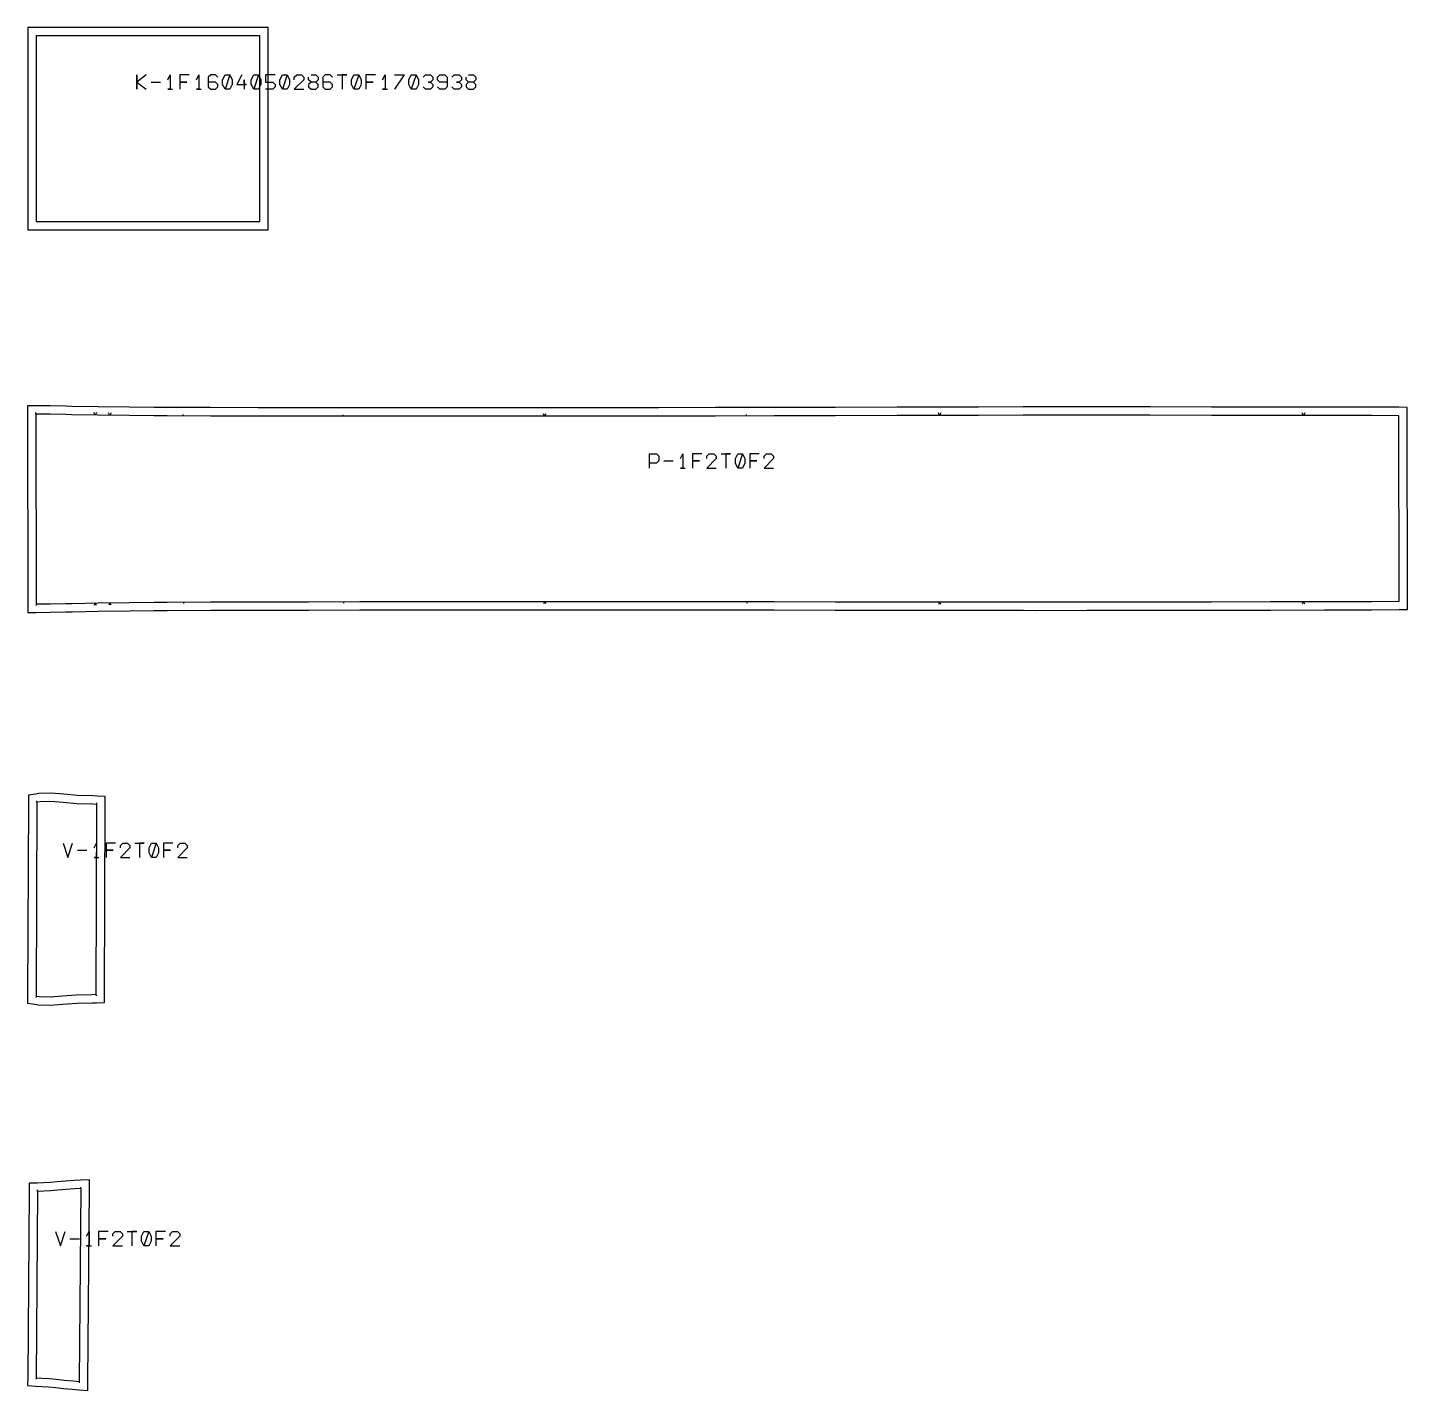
# Model space of a CAD drawing. Header units: metres. Extents: x -13 to 17753, y -154 to 3845.
# Drawn here: x 15976 to 17627, y -16 to 1615 of the extents above; entities that cross this region are included whole.
import ezdxf

# ---------------------------------------------------------------- set-up
doc = ezdxf.new("R2010")
doc.units = ezdxf.units.M

msp = doc.modelspace()

# ---------------------------------------------------------------- linework, layer by layer
at = {"layer": 'Marge'}
for points in [[(15986.17, 1372.531), (16253.804, 1372.531), (16263.804, 1372.531), (16263.804, 1382.531), (16263.804, 1604.531), (16263.804, 1614.531), (16253.804, 1614.531), (15986.17, 1614.531), (15976.17, 1614.531), (15976.17, 1604.531), (15976.17, 1382.531), (15976.17, 1372.531)], [(15986.291, 915.073), (16003.308, 915.277), (16021.959, 915.716), (16029.245, 915.797), (16060.509, 916.413), (16098.229, 916.968), (16127.465, 917.317), (16143.191, 917.366), (16194.971, 917.518), (16252.058, 917.67), (16312.329, 917.814), (16373.593, 917.943), (16434.227, 918.049), (16493.405, 918.127), (16551.386, 918.172), (16609.117, 918.183), (16668.361, 918.155), (16731.414, 918.093), (16798.875, 918.01), (16869.502, 917.911), (16942.437, 917.799), (17016.452, 917.688), (17091.521, 917.585), (17114.086, 917.555), (17167.508, 917.484), (17183.414, 917.461), (17243.645, 917.537), (17319.172, 917.637), (17392.847, 917.745), (17463.211, 917.871), (17528.059, 918.011), (17584.546, 918.167), (17617.104, 918.321), (17627.061, 918.368), (17627.057, 928.325), (17626.963, 1150.318), (17626.959, 1160.275), (17617.002, 1160.314), (17584.443, 1160.44), (17527.956, 1160.548), (17463.108, 1160.633), (17392.744, 1160.699), (17319.069, 1160.745), (17243.542, 1160.78), (17183.311, 1160.805), (17167.405, 1160.769), (17113.983, 1160.652), (17091.418, 1160.603), (17016.349, 1160.437), (16942.334, 1160.262), (16869.399, 1160.088), (16798.773, 1159.93), (16731.311, 1159.79), (16668.259, 1159.675), (16609.014, 1159.596), (16551.284, 1159.558), (16493.303, 1159.554), (16434.124, 1159.582), (16373.49, 1159.636), (16312.226, 1159.712), (16251.955, 1159.806), (16194.868, 1159.909), (16143.088, 1160.017), (16127.362, 1160.053), (16098.126, 1160.377), (16060.405, 1160.9), (16029.141, 1161.489), (16021.854, 1161.565), (16003.204, 1161.988), (15986.186, 1162.177), (15976.071, 1162.289), (15976.075, 1152.173), (15976.171, 925.068), (15976.176, 914.952)], [(15984.56, 446.262), (15988.57, 445.616), (16002.867, 445.192), (16018.404, 446.294), (16034.906, 447.494), (16053.392, 448.005), (16058.389, 448.169), (16068.024, 448.487), (16068.06, 458.127), (16068.889, 685.231), (16068.924, 694.872), (16059.291, 695.259), (16054.296, 695.46), (16035.814, 696.107), (16019.321, 697.427), (16003.792, 698.642), (15989.493, 698.323), (15985.478, 697.706), (15977.028, 696.407), (15976.997, 687.858), (15976.151, 456.171), (15976.119, 447.622)], [(15985.637, -10.448), (15993.156, -10.846), (16000.976, -11.41), (16009.371, -12.291), (16019.011, -13.242), (16029.482, -14.32), (16037.409, -14.873), (16048.009, -15.612), (16048.097, -4.98), (16050.02, 225.726), (16050.109, 236.328), (16039.527, 235.797), (16031.606, 235.401), (16021.118, 234.543), (16011.467, 233.794), (16003.046, 233.091), (15995.21, 232.683), (15987.686, 232.428), (15978.104, 232.104), (15978.024, 222.517), (15976.166, -0.378), (15976.087, -9.942)]]:
    msp.add_lwpolyline(points, close=True, dxfattribs=at)
at = {"layer": 'Patron'}
for points in [[(15986.17, 1382.531), (16253.804, 1382.531), (16253.804, 1604.531), (15986.17, 1604.531)], [(15986.171, 925.072), (16003.189, 925.276), (16021.723, 925.713), (16029.132, 925.797), (16060.312, 926.411), (16098.082, 926.967), (16127.346, 927.316), (16143.16, 927.366), (16194.941, 927.518), (16252.031, 927.67), (16312.305, 927.814), (16373.572, 927.943), (16434.209, 928.049), (16493.392, 928.127), (16551.379, 928.172), (16609.115, 928.183), (16668.366, 928.155), (16731.424, 928.093), (16798.888, 928.01), (16869.516, 927.911), (16942.453, 927.799), (17016.468, 927.688), (17091.535, 927.585), (17114.1, 927.555), (17167.521, 927.484), (17183.428, 927.461), (17243.632, 927.537), (17319.159, 927.637), (17392.832, 927.745), (17463.193, 927.871), (17528.038, 928.011), (17584.518, 928.167), (17617.057, 928.321), (17616.963, 1150.314), (17584.424, 1150.44), (17527.943, 1150.548), (17463.099, 1150.633), (17392.738, 1150.699), (17319.065, 1150.745), (17243.538, 1150.78), (17183.334, 1150.805), (17167.426, 1150.769), (17114.005, 1150.652), (17091.44, 1150.603), (17016.373, 1150.437), (16942.358, 1150.263), (16869.422, 1150.088), (16798.793, 1149.93), (16731.329, 1149.79), (16668.272, 1149.675), (16609.021, 1149.596), (16551.285, 1149.558), (16493.298, 1149.554), (16434.115, 1149.582), (16373.478, 1149.636), (16312.211, 1149.712), (16251.937, 1149.806), (16194.847, 1149.909), (16143.065, 1150.017), (16127.251, 1150.053), (16097.987, 1150.378), (16060.217, 1150.902), (16029.036, 1151.49), (16021.627, 1151.567), (16003.092, 1151.988), (15986.075, 1152.178)], [(15986.151, 456.135), (15990.161, 455.489), (16003.098, 455.189), (16017.667, 456.267), (16034.181, 457.467), (16053.11, 458.001), (16058.06, 458.164), (16058.889, 685.268), (16053.941, 685.467), (16035.016, 686.139), (16018.511, 687.46), (16003.95, 688.644), (15991.011, 688.439), (15986.997, 687.822)], [(15986.166, -0.462), (15993.685, -0.86), (16001.693, -1.435), (16010.409, -2.345), (16019.992, -3.29), (16030.506, -4.372), (16038.098, -4.896), (16040.021, 225.81), (16032.421, 225.434), (16021.891, 224.573), (16012.294, 223.828), (16003.564, 223.104), (15995.548, 222.688), (15988.024, 222.434)]]:
    msp.add_lwpolyline(points, close=True, dxfattribs=at)
at = {"layer": 'Repers points'}
for p, q in [((15986.075, 1152.178), (15986.095, 1153.977)), ((16162.356, 1149.977), (16162.359, 1151.777)), ((16353.845, 1149.661), (16353.847, 1151.461)), ((16836.444, 1150.014), (16836.44, 1151.814)), ((15986.171, 925.072), (15986.193, 923.273)), ((16162.45, 927.423), (16162.455, 925.623)), ((16353.939, 927.902), (16353.943, 926.102)), ((16836.538, 927.958), (16836.535, 926.158)), ((15986.997, 687.822), (15986.723, 689.601)), ((16058.743, 685.273), (16058.816, 687.072)), ((15986.151, 456.135), (15985.864, 454.358)), ((16057.914, 458.159), (16057.973, 456.36)), ((15988.024, 222.434), (15987.963, 224.233)), ((16039.882, 225.803), (16039.793, 227.601)), ((15986.166, -0.462), (15986.071, -2.259)), ((16037.944, -4.886), (16037.82, -6.682))]:
    msp.add_line(p, q, dxfattribs=at)
at = {"layer": 'Repers suspente'}
for p, q in [((16056.871, 1150.965), (16055.428, 1153.993)), ((16058.427, 1153.936), (16056.871, 1150.965)), ((16074.473, 1150.704), (16073.015, 1153.725)), ((16076.015, 1153.683), (16074.473, 1150.704)), ((16594.707, 1149.587), (16593.205, 1152.586)), ((16596.205, 1152.588), (16594.707, 1149.587)), ((17067.339, 1150.55), (17065.833, 1153.546)), ((17068.833, 1153.553), (17067.339, 1150.55)), ((17502.699, 1150.581), (17501.203, 1153.583)), ((17504.203, 1153.579), (17502.699, 1150.581)), ((16056.966, 926.345), (16055.526, 923.316)), ((16058.525, 923.375), (16056.966, 926.345)), ((16074.568, 926.621), (16073.113, 923.599)), ((16076.112, 923.643), (16074.568, 926.621)), ((16594.801, 928.18), (16593.301, 925.18)), ((16596.301, 925.18), (16594.801, 928.18)), ((17067.434, 927.618), (17065.93, 924.62)), ((17068.93, 924.616), (17067.434, 927.618)), ((17502.793, 927.956), (17501.3, 924.953)), ((17504.3, 924.96), (17502.793, 927.956))]:
    msp.add_line(p, q, dxfattribs=at)
at = {"layer": 'Text'}
for p, q in [((16118.034, 1557.931), (16106.605, 1549.36)), ((16106.605, 1549.36), (16106.605, 1557.931)), ((16106.605, 1557.931), (16106.605, 1540.788)), ((16143.748, 1552.217), (16146.605, 1557.931)), ((16146.605, 1557.931), (16146.605, 1540.788)), ((16169.462, 1557.931), (16158.034, 1557.931)), ((16158.034, 1557.931), (16158.034, 1549.36)), ((16178.034, 1552.217), (16180.891, 1557.931)), ((16180.891, 1557.931), (16180.891, 1540.788)), ((16195.177, 1557.931), (16192.32, 1555.074)), ((16192.32, 1555.074), (16192.32, 1543.645)), ((16200.891, 1557.931), (16195.177, 1557.931)), ((16203.748, 1555.074), (16200.891, 1557.931)), ((16209.462, 1552.217), (16212.32, 1557.931)), ((16209.462, 1546.502), (16209.462, 1552.217)), ((16212.32, 1557.931), (16218.034, 1557.931)), ((16218.034, 1557.931), (16212.32, 1540.788)), ((16218.034, 1557.931), (16220.891, 1552.217)), ((16220.891, 1552.217), (16220.891, 1546.502)), ((16232.32, 1557.931), (16226.605, 1546.502)), ((16235.177, 1546.502), (16235.177, 1552.217)), ((16235.177, 1552.217), (16235.177, 1540.788)), ((16243.748, 1552.217), (16246.605, 1557.931)), ((16243.748, 1546.502), (16243.748, 1552.217)), ((16246.605, 1557.931), (16252.32, 1557.931)), ((16252.32, 1557.931), (16246.605, 1540.788)), ((16252.32, 1557.931), (16255.177, 1552.217)), ((16255.177, 1552.217), (16255.177, 1546.502)), ((16272.32, 1557.931), (16260.891, 1557.931)), ((16260.891, 1557.931), (16260.891, 1549.36)), ((16278.034, 1552.217), (16280.891, 1557.931)), ((16278.034, 1546.502), (16278.034, 1552.217)), ((16280.891, 1557.931), (16286.605, 1557.931)), ((16286.605, 1557.931), (16280.891, 1540.788)), ((16286.605, 1557.931), (16289.462, 1552.217)), ((16289.462, 1552.217), (16289.462, 1546.502)), ((16295.177, 1555.074), (16298.034, 1557.931)), ((16295.177, 1552.217), (16295.177, 1555.074)), ((16306.605, 1552.217), (16295.177, 1540.788)), ((16298.034, 1557.931), (16303.748, 1557.931)), ((16303.748, 1557.931), (16306.605, 1555.074)), ((16306.605, 1555.074), (16306.605, 1552.217)), ((16312.32, 1552.217), (16312.32, 1555.074)), ((16315.177, 1549.36), (16312.32, 1552.217)), ((16315.177, 1557.931), (16320.891, 1557.931)), ((16320.891, 1557.931), (16323.748, 1555.074)), ((16323.748, 1552.217), (16320.891, 1549.36)), ((16323.748, 1555.074), (16323.748, 1552.217)), ((16332.32, 1557.931), (16329.462, 1555.074)), ((16329.462, 1555.074), (16329.462, 1543.645)), ((16338.034, 1557.931), (16332.32, 1557.931)), ((16340.891, 1555.074), (16338.034, 1557.931)), ((16346.605, 1557.931), (16358.034, 1557.931)), ((16358.034, 1557.931), (16352.32, 1557.931)), ((16352.32, 1557.931), (16352.32, 1540.788)), ((16363.748, 1552.217), (16366.605, 1557.931)), ((16363.748, 1546.502), (16363.748, 1552.217)), ((16366.605, 1557.931), (16372.32, 1557.931)), ((16372.32, 1557.931), (16366.605, 1540.788)), ((16372.32, 1557.931), (16375.177, 1552.217)), ((16375.177, 1552.217), (16375.177, 1546.502)), ((16392.32, 1557.931), (16380.891, 1557.931)), ((16380.891, 1557.931), (16380.891, 1549.36)), ((16400.891, 1552.217), (16403.748, 1557.931)), ((16403.748, 1557.931), (16403.748, 1540.788)), ((16415.177, 1557.931), (16426.605, 1557.931)), ((16426.605, 1557.931), (16415.177, 1540.788)), ((16432.32, 1552.217), (16435.177, 1557.931)), ((16432.32, 1546.502), (16432.32, 1552.217)), ((16435.177, 1557.931), (16440.891, 1557.931)), ((16440.891, 1557.931), (16435.177, 1540.788)), ((16440.891, 1557.931), (16443.748, 1552.217)), ((16443.748, 1552.217), (16443.748, 1546.502)), ((16449.462, 1555.074), (16452.32, 1557.931)), ((16452.32, 1557.931), (16458.034, 1557.931)), ((16458.034, 1557.931), (16460.891, 1555.074)), ((16460.891, 1552.217), (16458.034, 1549.36)), ((16460.891, 1555.074), (16460.891, 1552.217)), ((16466.605, 1555.074), (16469.462, 1557.931)), ((16466.605, 1552.217), (16466.605, 1555.074)), ((16469.462, 1549.36), (16466.605, 1552.217)), ((16469.462, 1557.931), (16475.177, 1557.931)), ((16475.177, 1557.931), (16478.034, 1555.074)), ((16478.034, 1555.074), (16478.034, 1543.645)), ((16483.748, 1555.074), (16486.605, 1557.931)), ((16486.605, 1557.931), (16492.32, 1557.931)), ((16492.32, 1557.931), (16495.177, 1555.074)), ((16495.177, 1552.217), (16492.32, 1549.36)), ((16495.177, 1555.074), (16495.177, 1552.217)), ((16500.891, 1552.217), (16500.891, 1555.074)), ((16503.748, 1549.36), (16500.891, 1552.217)), ((16503.748, 1557.931), (16509.462, 1557.931)), ((16509.462, 1557.931), (16512.32, 1555.074)), ((16512.32, 1552.217), (16509.462, 1549.36)), ((16512.32, 1555.074), (16512.32, 1552.217)), ((16106.605, 1540.788), (16106.605, 1549.36)), ((16106.605, 1549.36), (16118.034, 1540.788)), ((16123.748, 1549.36), (16135.177, 1549.36)), ((16146.605, 1540.788), (16143.748, 1540.788)), ((16143.748, 1540.788), (16149.462, 1540.788)), ((16158.034, 1549.36), (16166.605, 1549.36)), ((16166.605, 1549.36), (16158.034, 1549.36)), ((16158.034, 1549.36), (16158.034, 1540.788)), ((16180.891, 1540.788), (16178.034, 1540.788)), ((16178.034, 1540.788), (16183.748, 1540.788)), ((16200.891, 1549.36), (16192.32, 1549.36)), ((16192.32, 1543.645), (16195.177, 1540.788)), ((16195.177, 1540.788), (16200.891, 1540.788)), ((16203.748, 1546.502), (16200.891, 1549.36)), ((16200.891, 1540.788), (16203.748, 1543.645)), ((16203.748, 1543.645), (16203.748, 1546.502)), ((16212.32, 1540.788), (16209.462, 1546.502)), ((16218.034, 1540.788), (16212.32, 1540.788)), ((16220.891, 1546.502), (16218.034, 1540.788)), ((16226.605, 1546.502), (16238.034, 1546.502)), ((16238.034, 1546.502), (16235.177, 1546.502)), ((16246.605, 1540.788), (16243.748, 1546.502)), ((16252.32, 1540.788), (16246.605, 1540.788)), ((16255.177, 1546.502), (16252.32, 1540.788)), ((16260.891, 1549.36), (16269.462, 1549.36)), ((16269.462, 1540.788), (16260.891, 1540.788)), ((16269.462, 1549.36), (16272.32, 1546.502)), ((16272.32, 1543.645), (16269.462, 1540.788)), ((16272.32, 1546.502), (16272.32, 1543.645)), ((16280.891, 1540.788), (16278.034, 1546.502)), ((16286.605, 1540.788), (16280.891, 1540.788)), ((16289.462, 1546.502), (16286.605, 1540.788)), ((16295.177, 1540.788), (16306.605, 1540.788)), ((16315.177, 1549.36), (16312.32, 1546.502)), ((16312.32, 1546.502), (16312.32, 1543.645)), ((16312.32, 1543.645), (16315.177, 1540.788)), ((16320.891, 1549.36), (16315.177, 1549.36)), ((16320.891, 1549.36), (16315.177, 1549.36)), ((16315.177, 1540.788), (16320.891, 1540.788)), ((16323.748, 1546.502), (16320.891, 1549.36)), ((16320.891, 1540.788), (16323.748, 1543.645)), ((16323.748, 1543.645), (16323.748, 1546.502)), ((16338.034, 1549.36), (16329.462, 1549.36)), ((16329.462, 1543.645), (16332.32, 1540.788)), ((16332.32, 1540.788), (16338.034, 1540.788)), ((16340.891, 1546.502), (16338.034, 1549.36)), ((16338.034, 1540.788), (16340.891, 1543.645)), ((16340.891, 1543.645), (16340.891, 1546.502)), ((16366.605, 1540.788), (16363.748, 1546.502)), ((16372.32, 1540.788), (16366.605, 1540.788)), ((16375.177, 1546.502), (16372.32, 1540.788)), ((16380.891, 1549.36), (16389.462, 1549.36)), ((16389.462, 1549.36), (16380.891, 1549.36)), ((16380.891, 1549.36), (16380.891, 1540.788)), ((16403.748, 1540.788), (16400.891, 1540.788)), ((16400.891, 1540.788), (16406.605, 1540.788)), ((16435.177, 1540.788), (16432.32, 1546.502)), ((16440.891, 1540.788), (16435.177, 1540.788)), ((16443.748, 1546.502), (16440.891, 1540.788)), ((16452.32, 1540.788), (16449.462, 1543.645)), ((16458.034, 1540.788), (16452.32, 1540.788)), ((16458.034, 1549.36), (16455.177, 1549.36)), ((16455.177, 1549.36), (16458.034, 1549.36)), ((16458.034, 1549.36), (16460.891, 1546.502)), ((16460.891, 1543.645), (16458.034, 1540.788)), ((16460.891, 1546.502), (16460.891, 1543.645)), ((16469.462, 1540.788), (16466.605, 1543.645)), ((16478.034, 1549.36), (16469.462, 1549.36)), ((16475.177, 1540.788), (16469.462, 1540.788)), ((16478.034, 1543.645), (16475.177, 1540.788)), ((16486.605, 1540.788), (16483.748, 1543.645)), ((16492.32, 1540.788), (16486.605, 1540.788)), ((16492.32, 1549.36), (16489.462, 1549.36)), ((16489.462, 1549.36), (16492.32, 1549.36)), ((16492.32, 1549.36), (16495.177, 1546.502)), ((16495.177, 1543.645), (16492.32, 1540.788)), ((16495.177, 1546.502), (16495.177, 1543.645)), ((16503.748, 1549.36), (16500.891, 1546.502)), ((16500.891, 1546.502), (16500.891, 1543.645)), ((16500.891, 1543.645), (16503.748, 1540.788)), ((16509.462, 1549.36), (16503.748, 1549.36)), ((16509.462, 1549.36), (16503.748, 1549.36)), ((16503.748, 1540.788), (16509.462, 1540.788)), ((16512.32, 1546.502), (16509.462, 1549.36)), ((16509.462, 1540.788), (16512.32, 1543.645)), ((16512.32, 1543.645), (16512.32, 1546.502)), ((16720.069, 1087.67), (16720.069, 1104.813)), ((16720.069, 1104.813), (16728.64, 1104.813)), ((16728.64, 1093.384), (16720.069, 1093.384)), ((16728.64, 1104.813), (16731.498, 1101.956)), ((16731.498, 1096.241), (16728.64, 1093.384)), ((16731.498, 1101.956), (16731.498, 1096.241)), ((16737.212, 1096.241), (16748.64, 1096.241)), ((16757.212, 1099.099), (16760.069, 1104.813)), ((16760.069, 1104.813), (16760.069, 1087.67)), ((16782.926, 1104.813), (16771.498, 1104.813)), ((16771.498, 1104.813), (16771.498, 1096.241)), ((16771.498, 1096.241), (16780.069, 1096.241)), ((16780.069, 1096.241), (16771.498, 1096.241)), ((16771.498, 1096.241), (16771.498, 1087.67)), ((16788.64, 1101.956), (16791.498, 1104.813)), ((16788.64, 1099.099), (16788.64, 1101.956)), ((16800.069, 1099.099), (16788.64, 1087.67)), ((16791.498, 1104.813), (16797.212, 1104.813)), ((16797.212, 1104.813), (16800.069, 1101.956)), ((16800.069, 1101.956), (16800.069, 1099.099)), ((16805.783, 1104.813), (16817.212, 1104.813)), ((16817.212, 1104.813), (16811.498, 1104.813)), ((16811.498, 1104.813), (16811.498, 1087.67)), ((16822.926, 1099.099), (16825.783, 1104.813)), ((16822.926, 1093.384), (16822.926, 1099.099)), ((16825.783, 1087.67), (16822.926, 1093.384)), ((16825.783, 1104.813), (16831.498, 1104.813)), ((16831.498, 1104.813), (16825.783, 1087.67)), ((16831.498, 1104.813), (16834.355, 1099.099)), ((16834.355, 1093.384), (16831.498, 1087.67)), ((16834.355, 1099.099), (16834.355, 1093.384)), ((16851.498, 1104.813), (16840.069, 1104.813)), ((16840.069, 1104.813), (16840.069, 1096.241)), ((16840.069, 1096.241), (16848.64, 1096.241)), ((16848.64, 1096.241), (16840.069, 1096.241)), ((16840.069, 1096.241), (16840.069, 1087.67)), ((16857.212, 1101.956), (16860.069, 1104.813)), ((16857.212, 1099.099), (16857.212, 1101.956)), ((16868.64, 1099.099), (16857.212, 1087.67)), ((16860.069, 1104.813), (16865.783, 1104.813)), ((16865.783, 1104.813), (16868.64, 1101.956)), ((16868.64, 1101.956), (16868.64, 1099.099)), ((16760.069, 1087.67), (16757.212, 1087.67)), ((16757.212, 1087.67), (16762.926, 1087.67)), ((16788.64, 1087.67), (16800.069, 1087.67)), ((16831.498, 1087.67), (16825.783, 1087.67)), ((16857.212, 1087.67), (16868.64, 1087.67)), ((16018.525, 639.003), (16024.239, 621.86)), ((16024.239, 621.86), (16029.954, 639.003)), ((16035.668, 630.432), (16047.097, 630.432)), ((16055.668, 633.289), (16058.525, 639.003)), ((16058.525, 639.003), (16058.525, 621.86)), ((16081.382, 639.003), (16069.954, 639.003)), ((16069.954, 639.003), (16069.954, 630.432)), ((16069.954, 630.432), (16078.525, 630.432)), ((16078.525, 630.432), (16069.954, 630.432)), ((16069.954, 630.432), (16069.954, 621.86)), ((16087.097, 636.146), (16089.954, 639.003)), ((16087.097, 633.289), (16087.097, 636.146)), ((16098.525, 633.289), (16087.097, 621.86)), ((16089.954, 639.003), (16095.668, 639.003)), ((16095.668, 639.003), (16098.525, 636.146)), ((16098.525, 636.146), (16098.525, 633.289)), ((16104.239, 639.003), (16115.668, 639.003)), ((16115.668, 639.003), (16109.954, 639.003)), ((16109.954, 639.003), (16109.954, 621.86)), ((16121.382, 633.289), (16124.239, 639.003)), ((16121.382, 627.575), (16121.382, 633.289)), ((16124.239, 621.86), (16121.382, 627.575)), ((16124.239, 639.003), (16129.954, 639.003)), ((16129.954, 639.003), (16124.239, 621.86)), ((16129.954, 639.003), (16132.811, 633.289)), ((16132.811, 627.575), (16129.954, 621.86)), ((16132.811, 633.289), (16132.811, 627.575)), ((16149.954, 639.003), (16138.525, 639.003)), ((16138.525, 639.003), (16138.525, 630.432)), ((16138.525, 630.432), (16147.097, 630.432)), ((16147.097, 630.432), (16138.525, 630.432)), ((16138.525, 630.432), (16138.525, 621.86)), ((16155.668, 636.146), (16158.525, 639.003)), ((16155.668, 633.289), (16155.668, 636.146)), ((16167.097, 633.289), (16155.668, 621.86)), ((16158.525, 639.003), (16164.239, 639.003)), ((16164.239, 639.003), (16167.097, 636.146)), ((16167.097, 636.146), (16167.097, 633.289)), ((16058.525, 621.86), (16055.668, 621.86)), ((16055.668, 621.86), (16061.382, 621.86)), ((16087.097, 621.86), (16098.525, 621.86)), ((16129.954, 621.86), (16124.239, 621.86)), ((16155.668, 621.86), (16167.097, 621.86)), ((16009.554, 174.394), (16015.268, 157.251)), ((16015.268, 157.251), (16020.982, 174.394)), ((16026.697, 165.822), (16038.125, 165.822)), ((16046.697, 168.679), (16049.554, 174.394)), ((16049.554, 174.394), (16049.554, 157.251)), ((16072.411, 174.394), (16060.982, 174.394)), ((16060.982, 174.394), (16060.982, 165.822)), ((16060.982, 165.822), (16069.554, 165.822)), ((16069.554, 165.822), (16060.982, 165.822)), ((16060.982, 165.822), (16060.982, 157.251)), ((16078.125, 171.536), (16080.982, 174.394)), ((16078.125, 168.679), (16078.125, 171.536)), ((16089.554, 168.679), (16078.125, 157.251)), ((16080.982, 174.394), (16086.697, 174.394)), ((16086.697, 174.394), (16089.554, 171.536)), ((16089.554, 171.536), (16089.554, 168.679)), ((16095.268, 174.394), (16106.697, 174.394)), ((16106.697, 174.394), (16100.982, 174.394)), ((16100.982, 174.394), (16100.982, 157.251)), ((16112.411, 168.679), (16115.268, 174.394)), ((16112.411, 162.965), (16112.411, 168.679)), ((16115.268, 174.394), (16120.982, 174.394)), ((16120.982, 174.394), (16115.268, 157.251)), ((16120.982, 174.394), (16123.839, 168.679)), ((16123.839, 168.679), (16123.839, 162.965)), ((16140.982, 174.394), (16129.554, 174.394)), ((16129.554, 174.394), (16129.554, 165.822)), ((16129.554, 165.822), (16138.125, 165.822)), ((16138.125, 165.822), (16129.554, 165.822)), ((16129.554, 165.822), (16129.554, 157.251)), ((16146.697, 171.536), (16149.554, 174.394)), ((16146.697, 168.679), (16146.697, 171.536)), ((16158.125, 168.679), (16146.697, 157.251)), ((16149.554, 174.394), (16155.268, 174.394)), ((16155.268, 174.394), (16158.125, 171.536)), ((16158.125, 171.536), (16158.125, 168.679)), ((16049.554, 157.251), (16046.697, 157.251)), ((16046.697, 157.251), (16052.411, 157.251)), ((16078.125, 157.251), (16089.554, 157.251)), ((16115.268, 157.251), (16112.411, 162.965)), ((16120.982, 157.251), (16115.268, 157.251)), ((16123.839, 162.965), (16120.982, 157.251)), ((16146.697, 157.251), (16158.125, 157.251))]:
    msp.add_line(p, q, dxfattribs=at)

doc.saveas('drawing.dxf')
